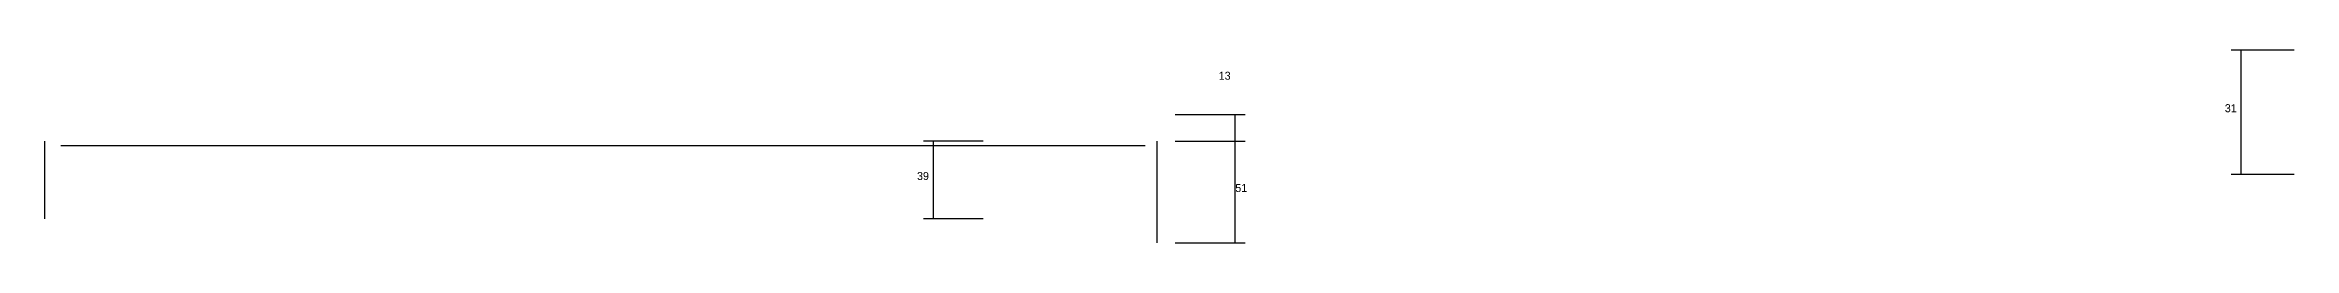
# Model space of a CAD drawing. Header units: metres. Extents: x -20863 to -15632, y 9308 to 10636.
# Drawn here: x -18109 to -16985, y 9375 to 9471 of the extents above; entities that cross this region are included whole.
import ezdxf

# ---------------------------------------------------------------- set-up
doc = ezdxf.new("R2010")
doc.units = ezdxf.units.M
for name, color, linetype in [('COTA', 4, 'Continuous'), ('Cota Seção (2x)', 4, 'Continuous'), ('SARR_2.2x7', 40, 'Continuous')]:
    doc.layers.add(name, color=color, linetype=linetype)

msp = doc.modelspace()

# ---------------------------------------------------------------- linework, layer by layer
at = {"layer": 'COTA'}
for p, q in [((-17544, 9438.8), (-17509, 9438.8)), ((-17514, 9425.6), (-17514, 9438.8)), ((-17640, 9425.6), (-17669.9, 9425.6)), ((-17664.9, 9386.8), (-17664.9, 9425.6)), ((-17544, 9425.6), (-17509, 9425.6)), ((-17544, 9425.6), (-17509, 9425.6)), ((-17514, 9374.8), (-17514, 9425.6)), ((-17640, 9386.8), (-17669.9, 9386.8)), ((-17544, 9374.8), (-17509, 9374.8))]:
    msp.add_line(p, q, dxfattribs=at)
at = {"layer": 'Cota Seção (2x)'}
for p, q in [((-16984.8, 9471), (-17016.2, 9471)), ((-17011.2, 9409), (-17011.2, 9471)), ((-16984.8, 9409), (-17016.2, 9409))]:
    msp.add_line(p, q, dxfattribs=at)
at = {"layer": 'SARR_2.2x7'}
for p, q in [((-18109, 9386.8), (-18109, 9425.6)), ((-18101, 9423.4), (-17559, 9423.4)), ((-17553, 9374.8), (-17553, 9425.6))]:
    msp.add_line(p, q, dxfattribs=at)

# ---------------------------------------------------------------- texts
at = {"layer": 'COTA'}
for s, p in [('13', (-17522.3, 9456.2)), ('39', (-17673.1, 9406.2)), ('51', (-17514, 9400.2))]:
    msp.add_text(s, height=4, dxfattribs=at).set_placement(p)
at = {"layer": 'Cota Seção (2x)'}
msp.add_text('31', height=4, dxfattribs=at).set_placement((-17019.4, 9440))

doc.saveas('drawing.dxf')
